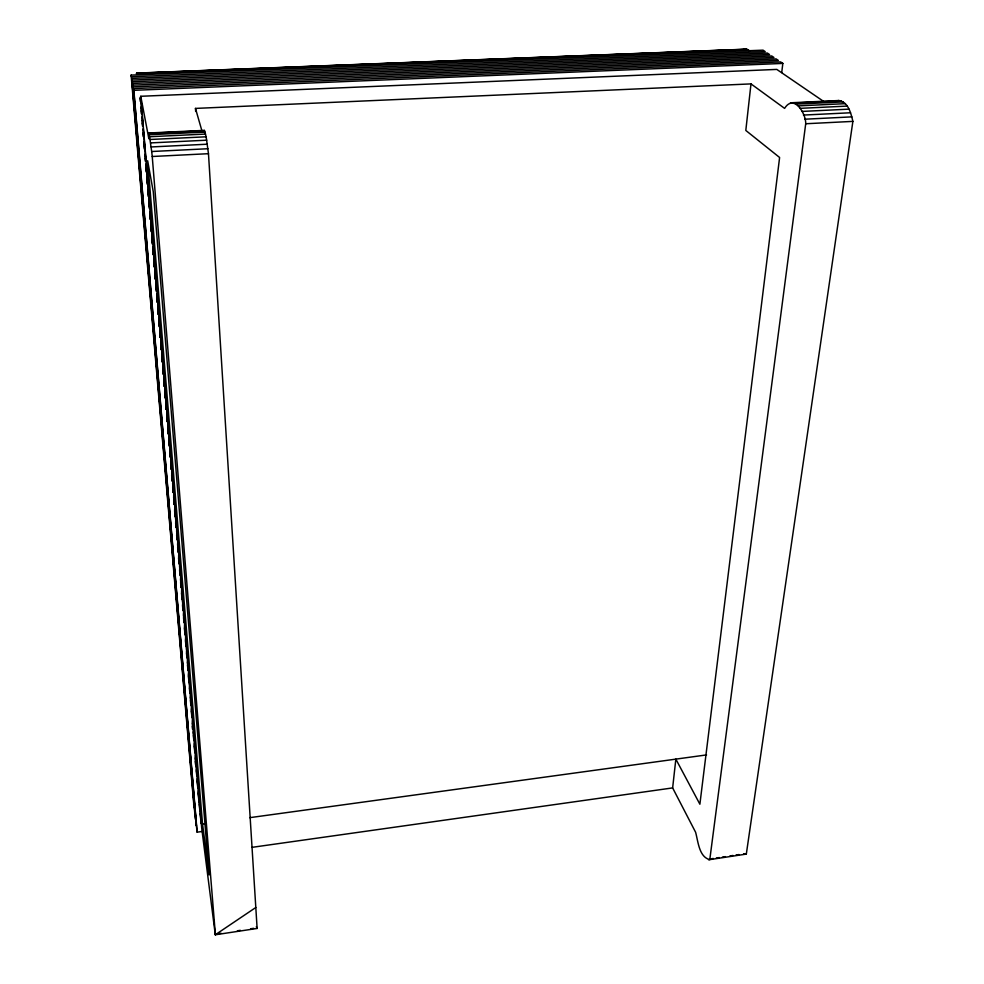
<?xml version="1.0" encoding="UTF-8"?>
<svg xmlns="http://www.w3.org/2000/svg" width="984" height="984" viewBox="0 0 984 984"><rect width="100%" height="100%" fill="white"/><g stroke="black" fill="none" stroke-linecap="round" stroke-linejoin="round"><path stroke-width="1.48" d="M140.761 96.284L201.671 827.851L215.299 934.775L257.119 928.453L208.473 153.689L206.148 136.801L204.278 130.38L148.978 132.988L148.855 138.769L140.761 96.284L776.782 69.409L824.346 101.905M750.989 83.898L784.605 108.375C793.78 93.554 806.068 113.492 805.711 123.75L709.784 859.635C699.009 857.027 698.136 841.357 695.602 832.255L672.638 787.913L675.848 759.131L699.882 804.211L779.611 157.489L745.811 130.454L750.989 83.898L195.472 108.412L195.681 111.438M781.726 72.558L782.834 63.419L780.583 61.906L133.541 88.585L196.738 828.959L197.144 832.169L201.695 831.529M708.554 859.795L746.315 854.087L852.882 121.389C851 113.517 848.405 101.967 838.909 100.528L792.403 102.705M203.713 131.794L204.278 130.38M750.239 51.279L747.938 49.704L136.469 73.751L138.018 73.37M215.299 934.775L255.803 907.506M743.547 49.581L747.938 49.704M836.732 100.909L838.909 100.528M215.139 934.173L221.068 933.262M237.378 930.79L240.342 930.335M250.723 928.761L253.688 928.318M710.276 858.934L713.302 858.479M716.34 858.011L719.365 857.556M722.391 857.089L725.429 856.634M729.968 855.945L733.006 855.477M736.032 855.022L739.058 854.555M251.941 847.359L672.638 787.913M202.556 824.149L147.649 160.736L153.27 191.732L209.137 874.936L202.556 824.149L205.607 823.731M249.739 817.667L706.537 754.913M746.315 854.087L743.609 853.866M148.978 132.988L151.696 151.511L207.895 148.732M804.715 119.212L851.849 116.875M151.696 151.511L152.237 156.505L208.473 153.689M805.711 123.75L852.882 121.389M150.232 139.482L206.148 136.801M800.299 108.338L847.249 106.087M150.687 142.901L206.714 140.195M801.985 111.426L848.995 109.15M151.179 146.948L207.304 144.205M803.461 115.066L850.545 112.766M148.83 133.295L204.672 130.835M790.336 103.099L793.338 102.951M794.469 103.049L841.111 100.86M149.482 134.71L205.115 132.077M796.511 104.12L843.251 101.905M149.826 136.727L205.607 134.07M798.467 105.891L845.317 103.664M133.541 88.585L133.849 90.319L782.834 63.419M131.118 75.104L763.03 50.159L765.183 51.599L131.413 76.752L131.118 75.104L194.008 807.003L193.627 803.928M131.721 78.412L767.336 53.05L769.513 54.501L132.016 80.073L131.721 78.412L194.783 813.202M132.619 83.443L773.904 57.441L771.702 55.965L132.311 81.758L195.558 819.463L132.016 80.073M132.926 85.153L776.118 58.917L778.344 60.405L133.234 86.863L132.926 85.153L196.345 825.785L195.951 822.612M136.751 73.111L746.13 49.2M136.555 73.234L746.819 49.274M136.456 73.443L747.422 49.446M732.244 50.688L735.319 50.565M257.119 928.453L256.32 926.694M195.472 108.412L202.187 131.77M201.13 823.596L200.219 813.829M133.849 90.319L197.144 832.169M140.675 97.6L141.954 112.902M142.213 115.964L142.975 125.153M143.233 128.203L145.915 160.355M146.161 163.418L148.842 195.558M149.101 198.62L149.863 207.808M150.121 210.859L152.803 243.011M153.049 246.074L155.73 278.214M155.989 281.276L156.751 290.452M157.01 293.515L159.691 325.667M159.937 328.73L162.618 360.87M162.877 363.932L201.142 823.128M140.478 97.391L140.86 101.979M141.241 106.567L141.88 114.23M142.139 117.293L142.778 124.943M143.16 129.531L143.799 137.194M144.181 141.782L144.82 149.433M145.201 154.033L145.706 160.158M146.099 164.746L146.727 172.397M147.12 176.997L147.748 184.648M148.141 189.236L148.781 196.898M149.027 199.961L149.666 207.612M150.048 212.2L150.687 219.85M151.069 224.45L151.708 232.101M151.966 235.164L152.606 242.814M152.987 247.415L153.627 255.065M154.008 259.653L154.648 267.316M155.029 271.904L155.669 279.554M155.927 282.617L156.567 290.28M156.948 294.868L157.588 302.518M157.969 307.119L158.608 314.769M158.855 317.832L159.494 325.483M159.875 330.083L160.515 337.733M160.896 342.321L161.536 349.984M161.917 354.572L162.557 362.223M162.815 365.285L163.578 374.474M163.836 377.536L164.599 386.724M164.857 389.787L165.496 397.438M165.755 400.5L166.517 409.676M166.776 412.739L167.538 421.927M167.797 424.99L168.559 434.178M168.817 437.24L169.457 444.891M169.715 447.954L170.478 457.142M170.736 460.204L171.499 469.38M171.757 472.443L172.385 480.106M172.643 483.169L173.405 492.344M173.664 495.407L174.426 504.595M174.685 507.658L176.345 527.559M176.603 530.622L177.366 539.81M177.624 542.873L178.387 552.049M178.645 555.111L179.285 562.762M179.543 565.825L180.306 575.013M180.564 578.075L181.327 587.264M181.585 590.326L183.245 610.228M183.491 613.29L184.266 622.466M184.512 625.529L185.287 634.717M185.533 637.78L186.173 645.43M186.431 648.493L187.194 657.681M187.452 660.744L188.215 669.932M188.473 672.995L190.133 692.896M190.392 695.946L191.154 705.134M191.413 708.197L192.175 717.385M192.433 720.448L193.073 728.099M193.319 731.161L194.094 740.349M194.34 743.412L195.115 752.6M195.373 755.65L197.021 775.552M197.28 778.615L198.042 787.803M198.301 790.865L199.961 810.767M140.281 97.195L140.663 101.782M141.167 107.908L141.684 114.033M142.188 120.159L142.582 124.747M143.209 132.41L143.602 136.997M144.107 143.123L144.623 149.248M145.128 155.374L145.644 161.499M146.149 167.624L146.542 172.212M147.046 178.338L147.563 184.463M148.067 190.588L148.584 196.714M149.088 202.839L149.47 207.427M150.109 215.078L150.503 219.678M151.007 225.803L151.524 231.929M152.028 238.054L152.545 244.18M153.049 250.293L153.43 254.893M153.947 261.018L154.463 267.144M154.968 273.269L155.484 279.394M155.989 285.508L156.37 290.108M156.886 296.233L157.391 302.359M157.907 308.484L158.424 314.597M158.928 320.722L159.445 326.848M159.949 332.973L160.331 337.573M160.847 343.699L161.351 349.812M161.868 355.937L162.385 362.063M162.889 368.188L163.405 374.314M163.787 378.901L164.426 386.564M164.808 391.152L165.312 397.278M165.829 403.403L166.333 409.529M166.85 415.654L167.366 421.779M167.747 426.367L168.387 434.03M168.768 438.618L169.273 444.743M169.789 450.869L170.293 456.994M170.687 461.582L171.327 469.245M171.708 473.833L172.212 479.958M172.729 486.084L173.233 492.209M173.627 496.797L174.254 504.46M174.648 509.048L175.287 516.698M175.669 521.299L176.173 527.424M176.69 533.549L177.194 539.675M177.587 544.263L178.215 551.913M178.608 556.514L179.113 562.639M179.629 568.764L180.133 574.877M180.515 579.478L181.154 587.128M181.548 591.728L182.175 599.379M182.569 603.979L183.073 610.092M183.454 614.692L184.094 622.343M184.475 626.943L185.115 634.594M185.509 639.182L186.013 645.307M186.53 651.433L187.034 657.558M187.415 662.158L188.055 669.809M188.436 674.397L189.076 682.06M189.469 686.648L189.973 692.773M190.355 697.373L190.994 705.024M191.376 709.612L192.015 717.274M192.397 721.862L192.913 727.988M193.294 732.588L193.934 740.239M194.315 744.826L194.955 752.489M195.336 757.077L195.976 764.74M196.357 769.328L196.874 775.454M197.255 780.041L197.895 787.704M198.276 792.292L198.916 799.943M199.297 804.543L199.813 810.668M140.208 98.535L140.466 101.598M141.229 110.786L141.487 113.849M142.25 123.037L142.508 126.1M143.147 133.762L143.406 136.825M144.168 146.013L144.427 149.076M145.189 158.264L145.447 161.327M146.087 168.977L146.345 172.04M147.108 181.228L147.366 184.291M148.129 193.479L148.387 196.542M149.027 204.192L149.408 208.792M150.048 216.443L150.306 219.506M151.069 228.694L151.327 231.757M151.966 239.419L152.348 244.007M152.987 251.67L153.246 254.733M154.021 263.921L154.267 266.984M155.041 276.172L155.3 279.235M155.927 286.885L156.321 291.485M156.96 299.136L157.206 302.199M157.981 311.387L158.239 314.45M158.879 322.1L159.26 326.7M159.9 334.351L160.158 337.414M160.921 346.602L161.179 349.664M161.819 357.327L162.2 361.915M162.84 369.578L163.221 374.166M163.861 381.829L164.242 386.417M164.882 394.08L165.263 398.668M165.779 404.793L166.161 409.393M166.8 417.044L167.182 421.644M167.821 429.295L168.202 433.895M168.719 440.02L169.063 446.023M169.74 452.259L170.121 456.859M170.761 464.509L171.155 469.11M171.659 475.235L172.175 481.361M172.68 487.486L173.061 492.074M173.701 499.737L174.094 504.325M174.598 510.45L175.115 516.575M175.619 522.701L176.013 527.301M176.653 534.952L177.034 539.552M177.673 547.202L178.055 551.803M178.559 557.928L179.076 564.053M179.592 570.167L179.974 574.767M180.613 582.417L180.995 587.018M181.511 593.143L182.015 599.268M182.532 605.394L182.913 609.982M183.553 617.644L183.934 622.232M184.451 628.358L184.955 634.483M185.472 640.609L185.976 646.734M186.493 652.859L186.874 657.46M187.513 665.11L187.895 669.71M188.411 675.836L188.928 681.961M189.432 688.087L189.814 692.674M190.453 700.325L190.834 704.925M191.351 711.051L191.868 717.176M192.372 723.301L192.729 729.341M193.393 735.552L193.787 740.14M194.291 746.266L194.807 752.391M195.312 758.516L195.828 764.642M196.333 770.767L196.726 775.367M197.23 781.493L197.747 787.618M198.251 793.744L198.768 799.869M192.323 726.217L192.581 729.279M195.275 761.456L195.533 764.519M152.237 156.505L215.398 934.8"/></g></svg>
